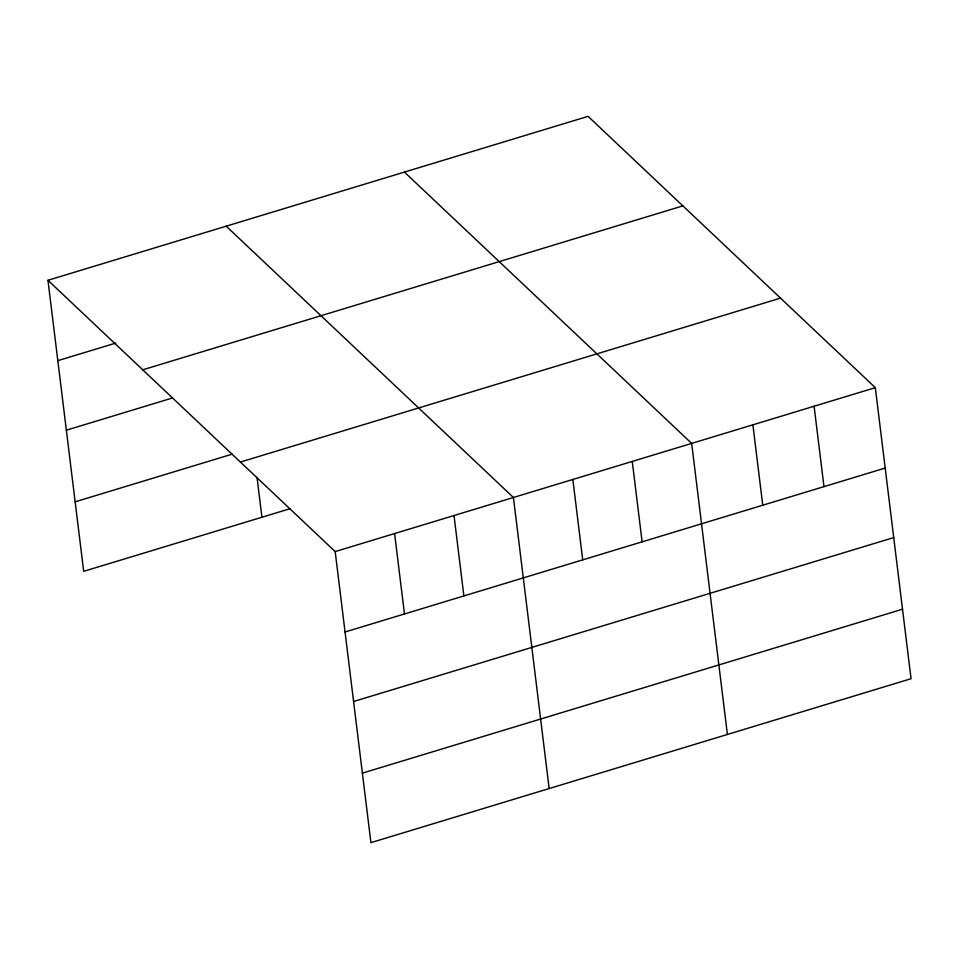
<?xml version="1.0" encoding="UTF-8"?>
<svg xmlns="http://www.w3.org/2000/svg" width="959" height="959" viewBox="0 0 959 959"><rect width="100%" height="100%" fill="white"/><g stroke="black" fill="none" stroke-linecap="round" stroke-linejoin="round"><path stroke-width="1.44" d="M47.95 280.28L588.083 116.351L875.315 387.664L911.05 678.72L370.917 842.649L335.182 551.593L47.95 280.28L83.685 571.336L290.217 508.654M57.816 360.668L115.823 343.07M142.735 369.814L682.868 205.885M66.363 430.195L172.452 397.985M75.15 501.821L232.174 454.158M240.397 462.058L780.53 298.129M335.182 551.593L875.315 387.664M345.06 631.993L885.181 468.064M353.595 701.509L893.716 537.579M362.382 773.134L902.515 609.205M404.434 172.081L691.667 443.406L727.401 734.462M226.192 226.18L513.425 497.493L549.159 788.55M814.095 406.244L823.973 486.633M752.887 424.825L762.753 505.213M632.257 461.435L642.122 541.823M572.847 479.464L582.712 559.864M454.015 515.534L463.88 595.923M394.605 533.564L404.47 613.952M257.024 477.306L261.927 517.237"/></g></svg>
